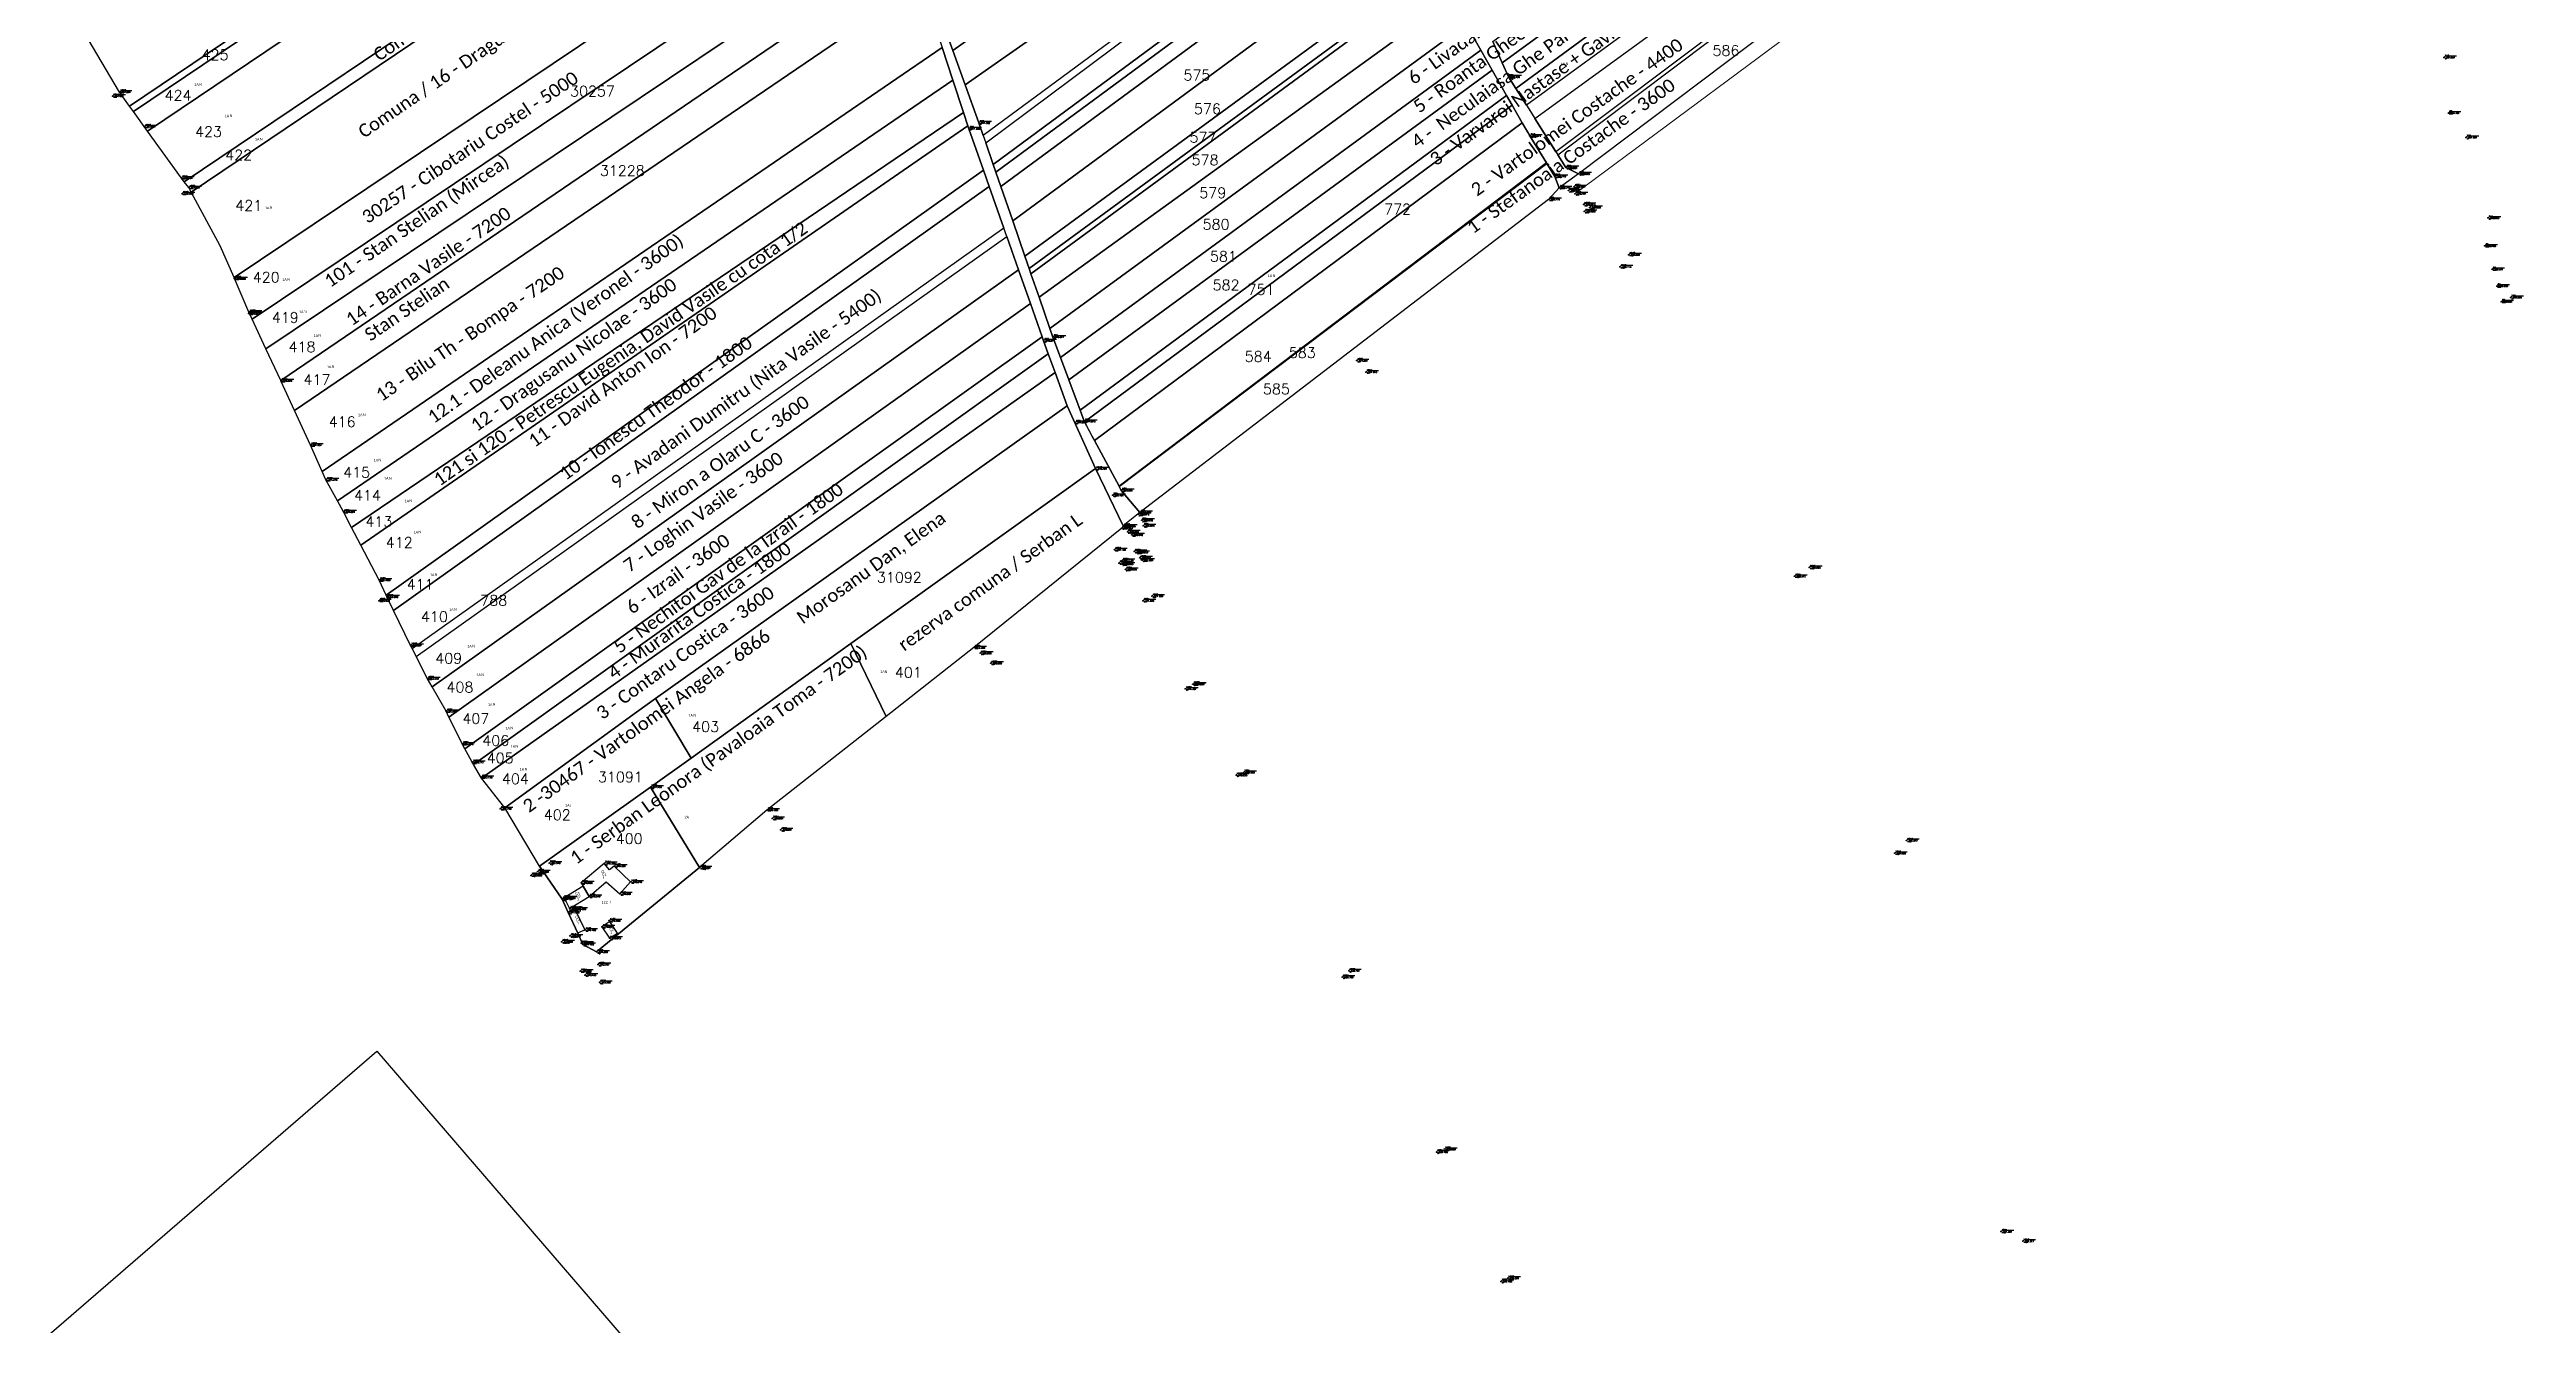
# Model space of a CAD drawing. Extents: x 611010 to 615314, y 642768 to 648579.
# Drawn here: x 613362 to 614309, y 646148 to 646636 of the extents above; entities that cross this region are included whole.
import ezdxf

# ---------------------------------------------------------------- set-up
doc = ezdxf.new("R2010")
doc.units = 0
doc.header["$LTSCALE"] = 0.5
doc.header["$MEASUREMENT"] = 0
doc.header["$PDMODE"] = 32
doc.header["$PDSIZE"] = 0.125
doc.layers.get('0').update_dxf_attribs({"color": 1, "linetype": 'CONTINUOUS'})
for name, color, linetype in [('0_pct_coduri', 20, 'CONTINUOUS'), ('0_pct_cote', 7, 'CONTINUOUS'), ('0_pct_denumiri', 7, 'CONTINUOUS'), ('0_pct_linii_marcaj', 7, 'CONTINUOUS'), ('0_pct_simboluri', 7, 'CONTINUOUS'), ('_CAT_FOL', 7, 'CONTINUOUS'), ('_CLADIRE', 30, 'CONTINUOUS'), ('_CLADIRE_DESTINATIE', 50, 'CONTINUOUS'), ('_CLADIRE_H', 174, 'CONTINUOUS'), ('_CLADIRE_ID', 30, 'CONTINUOUS'), ('_IMPREJMUIT', 150, 'CONTINUOUS'), ('_NR_PARCELA', 50, 'CONTINUOUS'), ('_PARCELA_NOU_feb2025', 50, 'CONTINUOUS'), ('_SUBPARCELA', 80, 'CONTINUOUS'), ('_TEXTE', 255, 'CONTINUOUS'), ('LABEL-terenuri-active-2024', 210, 'CONTINUOUS')]:
    doc.layers.add(name, color=color, linetype=linetype)
doc.layers.add('_ID', color=176, linetype='CONTINUOUS', lineweight=30)
doc.layers.add('DRUMURI', color=7, linetype='CONTINUOUS', lineweight=15)
doc.layers.add('INTRAV_GEOMETRIES', color=103, linetype='CONTINUOUS', true_color=0x6cd67e)
doc.layers.get('0').off()
doc.styles.add('ROMANS', font='ROMANS.SHX')
doc.styles.get("Standard").update_dxf_attribs({"font": 'romans.shx'})
doc.styles.add('texte', font='calibri.ttf')

# ---------------------------------------------------------------- blocks, each defined once
blk = doc.blocks.new('Punct')
blk.add_point((0, 0))
at = {"flags": 1}
for tag, p in [('DENPCT', (1.4, 0)), ('COTA', (1.4, -2.5)), ('COD', (1.4, -5))]:
    blk.add_attdef(tag, p, '', height=1.5, dxfattribs=at)

msp = doc.modelspace()

# ---------------------------------------------------------------- linework, layer by layer
at = {"layer": '0_pct_linii_marcaj'}
for points in [[(613920.2, 646626.04), (613920.73, 646626.57), (613925.02, 646626.57)], [(614277.9, 646633.47), (614278.44, 646634), (614282.55, 646634)], [(613386.4, 646618.66), (613386.93, 646619.2), (613391.25, 646619.2)], [(613389.09, 646620.25), (613389.62, 646620.78), (613393.74, 646620.78)], [(613398.57, 646607), (613399.1, 646607.53), (613403.21, 646607.53)], [(613713.82, 646606.22), (613714.35, 646606.75), (613718.64, 646606.75)], [(613717.64, 646608.45), (613718.17, 646608.99), (613722.46, 646608.99)], [(614279.58, 646612.21), (614280.11, 646612.74), (614284.22, 646612.74)], [(613928.32, 646603.45), (613928.85, 646603.98), (613932.96, 646603.98)], [(614286.27, 646602.86), (614286.8, 646603.4), (614291.12, 646603.4)], [(613412.72, 646587.33), (613413.25, 646587.86), (613417.57, 646587.86)], [(613937.92, 646587.96), (613938.46, 646588.49), (613942.75, 646588.49)], [(613942.15, 646591.36), (613942.68, 646591.89), (613946.97, 646591.89)], [(613947, 646588.95), (613947.54, 646589.48), (613951.83, 646589.48)], [(613412.97, 646581.33), (613413.5, 646581.87), (613417.79, 646581.87)], [(613415.52, 646583.68), (613416.05, 646584.21), (613420.34, 646584.21)], [(613935.52, 646579.14), (613936.06, 646579.68), (613940.35, 646579.68)], [(613939.53, 646583.66), (613940.06, 646584.19), (613944.35, 646584.19)], [(613943.09, 646582.53), (613943.62, 646583.06), (613947.94, 646583.06)], [(613945.26, 646584.04), (613945.79, 646584.57), (613949.9, 646584.57)], [(613945.59, 646581.3), (613946.13, 646581.83), (613950.42, 646581.83)], [(613948.91, 646577.19), (613949.45, 646577.72), (613953.56, 646577.72)], [(613949.14, 646574.55), (613949.67, 646575.08), (613953.93, 646575.08)], [(613951.19, 646576.1), (613951.73, 646576.63), (613956.02, 646576.63)], [(614294.73, 646572.07), (614295.26, 646572.6), (614299.55, 646572.6)], [(614293.46, 646561.35), (614293.99, 646561.89), (614298.28, 646561.89)], [(613432.95, 646548.86), (613433.48, 646549.39), (613437.77, 646549.39)], [(613433.08, 646548.87), (613433.61, 646549.4), (613437.9, 646549.4)], [(613962.81, 646553.39), (613963.35, 646553.92), (613967.64, 646553.92)], [(613966.11, 646558.01), (613966.64, 646558.54), (613970.93, 646558.54)], [(614296.28, 646552.45), (614296.81, 646552.98), (614300.92, 646552.98)], [(614298.07, 646546), (614298.6, 646546.53), (614302.86, 646546.53)], [(614299.79, 646540.05), (614300.32, 646540.58), (614304.43, 646540.58)], [(614303.36, 646541.67), (614303.89, 646542.2), (614308.18, 646542.2)], [(613438.45, 646535.52), (613438.98, 646536.05), (613443.27, 646536.05)], [(613438.58, 646536.03), (613439.11, 646536.57), (613443.4, 646536.57)], [(613742.43, 646525.09), (613742.96, 646525.62), (613747.25, 646525.62)], [(613745.97, 646526.52), (613746.5, 646527.05), (613750.79, 646527.05)], [(613862.12, 646517.5), (613862.65, 646518.03), (613866.76, 646518.03)], [(613865.64, 646513.14), (613866.17, 646513.68), (613870.46, 646513.68)], [(613450.8, 646509.79), (613451.34, 646510.32), (613455.6, 646510.32)], [(613754.52, 646493.85), (613755.06, 646494.38), (613759.35, 646494.38)], [(613757.95, 646494.29), (613758.48, 646494.82), (613762.77, 646494.82)], [(613462.07, 646485.19), (613462.6, 646485.73), (613466.92, 646485.73)], [(613762.3, 646476.11), (613762.83, 646476.64), (613767.15, 646476.64)], [(613468.02, 646471.91), (613468.56, 646472.45), (613472.85, 646472.45)], [(613768.74, 646466.01), (613769.28, 646466.54), (613773.6, 646466.54)], [(613772.13, 646467.86), (613772.66, 646468.4), (613776.95, 646468.4)], [(613474.74, 646459.65), (613475.27, 646460.18), (613479.59, 646460.18)], [(613772.91, 646454.27), (613773.44, 646454.8), (613777.73, 646454.8)], [(613773.28, 646454.17), (613773.82, 646454.7), (613778.11, 646454.7)], [(613778.53, 646458.74), (613779.06, 646459.28), (613783.35, 646459.28)], [(613779.21, 646459.42), (613779.74, 646459.95), (613784.03, 646459.95)], [(613779.93, 646456.46), (613780.46, 646456.99), (613784.75, 646456.99)], [(613780.51, 646454.33), (613781.05, 646454.86), (613785.31, 646454.86)], [(613769.49, 646445.17), (613770.02, 646445.71), (613774.31, 646445.71)], [(613772.3, 646453.47), (613772.83, 646454), (613776.95, 646454)], [(613774.46, 646452.03), (613774.99, 646452.57), (613779.28, 646452.57)], [(613776.11, 646450.85), (613776.65, 646451.39), (613780.94, 646451.39)], [(613777.05, 646444.48), (613777.59, 646445.01), (613781.88, 646445.01)], [(613771.23, 646440.09), (613771.76, 646440.62), (613776.05, 646440.62)], [(613772.41, 646439.71), (613772.94, 646440.24), (613777.23, 646440.24)], [(613772.46, 646441.04), (613772.99, 646441.57), (613777.28, 646441.57)], [(613773.69, 646437.65), (613774.22, 646438.18), (613778.51, 646438.18)], [(613778.02, 646444.17), (613778.55, 646444.7), (613782.84, 646444.7)], [(613779.16, 646442.04), (613779.69, 646442.58), (613783.98, 646442.58)], [(613780.08, 646441.15), (613780.61, 646441.68), (613784.72, 646441.68)], [(614029.49, 646435.01), (614030.03, 646435.55), (614034.32, 646435.55)], [(614035.21, 646438.36), (614035.74, 646438.9), (614040.03, 646438.9)], [(613488.24, 646425.69), (613488.78, 646426.22), (613492.89, 646426.22)], [(613488.36, 646433.55), (613488.89, 646434.08), (613493.15, 646434.08)], [(613491.29, 646427.14), (613491.82, 646427.68), (613496.11, 646427.68)], [(613780.4, 646425.67), (613780.94, 646426.2), (613785.23, 646426.2)], [(613783.8, 646427.42), (613784.33, 646427.95), (613788.59, 646427.95)], [(613500.36, 646408.57), (613500.9, 646409.1), (613505.19, 646409.1)], [(613715.75, 646407.72), (613716.28, 646408.25), (613720.54, 646408.25)], [(613718.2, 646405.58), (613718.73, 646406.12), (613723.02, 646406.12)], [(613722.19, 646401.75), (613722.72, 646402.29), (613727.01, 646402.29)], [(613506.82, 646395.84), (613507.35, 646396.37), (613511.64, 646396.37)], [(613796.59, 646391.92), (613797.12, 646392.45), (613801.41, 646392.45)], [(613799.45, 646393.72), (613799.99, 646394.25), (613804.28, 646394.25)], [(613799.65, 646393.78), (613800.19, 646394.31), (613804.48, 646394.31)], [(613513.92, 646383.38), (613514.45, 646383.91), (613518.71, 646383.91)], [(613520.08, 646370.88), (613520.62, 646371.41), (613524.91, 646371.41)], [(613523.96, 646363.83), (613524.49, 646364.36), (613528.78, 646364.36)], [(613818.87, 646360.02), (613819.4, 646360.55), (613823.69, 646360.55)], [(613527.31, 646358.11), (613527.84, 646358.65), (613532.13, 646358.65)], [(613592.15, 646354.41), (613592.68, 646354.95), (613596.97, 646354.95)], [(613816, 646358.95), (613816.53, 646359.48), (613820.82, 646359.48)], [(613534.58, 646346.08), (613535.12, 646346.61), (613539.41, 646346.61)], [(613636.59, 646345.61), (613637.12, 646346.14), (613641.41, 646346.14)], [(613638.68, 646342.39), (613639.21, 646342.92), (613643.32, 646342.92)], [(613641.86, 646338.04), (613642.39, 646338.58), (613646.51, 646338.58)], [(614072.36, 646333.94), (614072.89, 646334.47), (614077.18, 646334.47)], [(613548.9, 646322.04), (613549.43, 646322.57), (613553.72, 646322.57)], [(613553.35, 646325.31), (613553.88, 646325.84), (613558.17, 646325.84)], [(613574.41, 646325.18), (613574.94, 646325.71), (613579.23, 646325.71)], [(613578.23, 646324.2), (613578.76, 646324.73), (613583.05, 646324.73)], [(613610.85, 646323.59), (613611.38, 646324.12), (613615.49, 646324.12)], [(614067.78, 646329.06), (614068.32, 646329.59), (614072.61, 646329.59)], [(613546.37, 646320.63), (613546.91, 646321.16), (613551.2, 646321.16)], [(613558.78, 646311.94), (613559.31, 646312.47), (613563.6, 646312.47)], [(613559.13, 646312.01), (613559.66, 646312.55), (613563.95, 646312.55)], [(613565.65, 646317.75), (613566.19, 646318.28), (613570.45, 646318.28)], [(613568.6, 646312.57), (613569.13, 646313.1), (613573.42, 646313.1)], [(613580.41, 646313.53), (613580.94, 646314.07), (613585.06, 646314.07)], [(613584.51, 646318.1), (613585.04, 646318.63), (613589.33, 646318.63)], [(613558.31, 646311.57), (613558.84, 646312.11), (613563.16, 646312.11)], [(613560.63, 646306.44), (613561.16, 646306.97), (613565.45, 646306.97)], [(613561.15, 646307.96), (613561.68, 646308.49), (613565.97, 646308.49)], [(613563.2, 646307.73), (613563.73, 646308.26), (613567.99, 646308.26)], [(613576.28, 646303.3), (613576.81, 646303.83), (613581.1, 646303.83)], [(613558.12, 646295.22), (613558.66, 646295.75), (613562.92, 646295.75)], [(613561.29, 646297.45), (613561.83, 646297.99), (613566.12, 646297.99)], [(613565.63, 646294.67), (613566.17, 646295.21), (613570.28, 646295.21)], [(613566.2, 646294.23), (613566.73, 646294.76), (613571.02, 646294.76)], [(613567, 646299.7), (613567.53, 646300.23), (613571.82, 646300.23)], [(613573.55, 646300.95), (613574.08, 646301.48), (613578.37, 646301.48)], [(613576.48, 646296.57), (613577.01, 646297.1), (613581.3, 646297.1)], [(613565.26, 646283.99), (613565.79, 646284.52), (613570.05, 646284.52)], [(613571.51, 646291.32), (613572.04, 646291.85), (613576.3, 646291.85)], [(613572.03, 646286.5), (613572.57, 646287.03), (613576.86, 646287.03)], [(613859.09, 646284.12), (613859.62, 646284.65), (613863.73, 646284.65)], [(613567.03, 646282.48), (613567.57, 646283.02), (613571.86, 646283.02)], [(613572.56, 646279.66), (613573.09, 646280.2), (613577.38, 646280.2)], [(613856.59, 646281.67), (613857.12, 646282.2), (613861.38, 646282.2)], [(613892.62, 646214.77), (613893.15, 646215.3), (613897.44, 646215.3)], [(613895.65, 646215.86), (613896.19, 646216.39), (613900.48, 646216.39)], [(614108.46, 646184.36), (614108.99, 646184.89), (614113.31, 646184.89)], [(614116.84, 646180.7), (614117.37, 646181.23), (614121.66, 646181.23)], [(613917.27, 646165.31), (613917.8, 646165.84), (613922.09, 646165.84)], [(613919.88, 646166.55), (613920.41, 646167.08), (613924.73, 646167.08)]]:
    msp.add_lwpolyline(points, dxfattribs=at)
at = {"layer": '_CLADIRE'}
for points in [[(613576.41, 646322.64), (613574.33, 646325.1), (613565.57, 646317.67), (613566.29, 646316.41), (613568.52, 646312.49), (613575.14, 646318.11), (613580.33, 646313.45), (613584.43, 646318.02), (613578.15, 646324.12)], [(613566.29, 646316.41), (613559.05, 646311.94), (613561.07, 646307.88), (613568.52, 646312.49)], [(613564.28, 646298.46), (613560.55, 646306.36), (613563.12, 646307.65), (613566.89, 646299.69)], [(613576.44, 646302.86), (613573.47, 646300.87), (613576.4, 646296.49), (613579.37, 646298.48)]]:
    msp.add_lwpolyline(points, close=True, dxfattribs=at)
at = {"layer": '_PARCELA_NOU_feb2025'}
for points in [[(613389.01, 646620.17), (613375.33, 646643.22), (613636.37, 646815.07), (613644.37, 646791.66), (613646.74, 646785.94), (613392.82, 646614.8)], [(613646.74, 646785.94), (613647.76, 646783.48), (613394.35, 646612.68), (613392.82, 646614.8)], [(613651.35, 646774.81), (613399.72, 646605.21), (613394.35, 646612.68), (613647.76, 646783.48)], [(613412.64, 646587.25), (613399.72, 646605.21), (613651.35, 646774.81), (613660.71, 646752.23), (613413.76, 646585.79)], [(613415.44, 646583.6), (613413.76, 646585.79), (613660.71, 646752.23), (613661.78, 646749.63), (613662.57, 646747.81), (613416.37, 646581.87)], [(613855.43, 646754.66), (613860.55, 646744.58), (613707.59, 646636.04), (613703.67, 646646.91), (613703.67, 646646.91), (613855.43, 646754.66)], [(613671.2, 646727.87), (613676.83, 646713.03), (613432.83, 646549.17), (613427.44, 646561.32), (613416.37, 646581.87), (613662.57, 646747.81)], [(613712.32, 646622.9), (613707.59, 646636.04), (613860.55, 646744.58), (613867.21, 646731.47)], [(613717.56, 646608.38), (613712.32, 646622.9), (613867.21, 646731.47), (613874.09, 646717.94), (613719.22, 646603.57)], [(613433, 646548.79), (613432.83, 646549.17), (613676.83, 646713.03), (613683.03, 646696.67), (613439.74, 646533.29), (613438.5, 646535.95)], [(613719.22, 646603.57), (613720.22, 646600.68), (613874.83, 646716.3), (613874.36, 646717.4), (613874.09, 646717.94)], [(613874.83, 646716.3), (613878.59, 646707.43), (613723.07, 646592.44), (613720.22, 646600.68), (613874.83, 646716.3)], [(614012.12, 646708.47), (614014.15, 646701.85), (613917.74, 646631.34), (613914.11, 646639.53), (614011.45, 646710.72)], [(613724.07, 646589.54), (613723.07, 646592.44), (613878.59, 646707.43), (613879.86, 646704.45)], [(613725.96, 646584.06), (613724.07, 646589.54), (613879.86, 646704.45), (613882.1, 646699.16)], [(614014.64, 646700.25), (614017.44, 646691.12), (613922.97, 646621.45), (613920.12, 646625.96), (613917.74, 646631.34), (614014.15, 646701.85)], [(613685.86, 646689.48), (613687.44, 646684.81), (613445, 646522), (613439.74, 646533.29), (613683.03, 646696.67)], [(613730.54, 646570.84), (613725.96, 646584.06), (613882.1, 646699.16), (613887.48, 646686.49)], [(613687.44, 646684.81), (613691.25, 646673.63), (613450.69, 646509.79), (613445, 646522)], [(613735.19, 646557.39), (613730.54, 646570.84), (613887.48, 646686.49), (613893.16, 646673.11)], [(613922.97, 646621.45), (614017.44, 646691.12), (614017.55, 646690.77), (614020.05, 646683.08), (613926.96, 646615.14)], [(613926.96, 646615.14), (613930.2, 646610.03), (614022.13, 646676.93), (614021.55, 646678.45), (614020.05, 646683.08)], [(613450.72, 646509.71), (613450.69, 646509.79), (613691.25, 646673.63), (613695.39, 646661.46), (613455.92, 646498.35)], [(613736.8, 646552.72), (613735.19, 646557.39), (613893.16, 646673.1), (613894.97, 646668.84)], [(614026.96, 646664.06), (613938.24, 646597.34), (613930.2, 646610.03), (614022.13, 646676.93)], [(613894.97, 646668.84), (613895.78, 646666.94), (613737.51, 646550.67), (613736.8, 646552.72)], [(613740.63, 646541.66), (613737.51, 646550.67), (613895.78, 646666.94), (613900.02, 646656.95)], [(613938.24, 646597.34), (613939.02, 646596.1), (614027.43, 646662.82), (614026.96, 646664.06)], [(614031.16, 646652.32), (613946.92, 646588.87), (613942.07, 646591.28), (613939.02, 646596.1), (614027.43, 646662.82)], [(613461.99, 646485.11), (613455.92, 646498.35), (613695.39, 646661.46), (613698.02, 646653.73), (613703.5, 646637.15), (613466.53, 646474.99)], [(613744.77, 646529.67), (613740.63, 646541.66), (613900.02, 646656.95), (613904.48, 646646.43)], [(613906.96, 646640.58), (613909.49, 646636.15), (613748.8, 646518.62), (613745.89, 646526.44), (613744.77, 646529.67), (613904.48, 646646.43)], [(613467.94, 646471.83), (613466.53, 646474.99), (613703.5, 646637.15), (613707.61, 646624.69), (613472.36, 646463.77)], [(613751.97, 646510.08), (613748.8, 646518.62), (613909.49, 646636.15), (613913.87, 646628.51)], [(613756.28, 646498.51), (613751.97, 646510.08), (613913.87, 646628.51), (613919.4, 646618.82)], [(613474.66, 646459.57), (613472.36, 646463.77), (613707.61, 646624.69), (613711.7, 646612.31), (613477.76, 646453.63)], [(613756.28, 646498.51), (613919.4, 646618.82), (613921.49, 646615.17), (613758, 646493.97), (613757.87, 646494.21)], [(613711.7, 646612.31), (613713.39, 646607.21), (613481.3, 646446.85), (613477.76, 646453.63)], [(613488.28, 646433.47), (613481.3, 646446.85), (613713.39, 646607.21), (613713.74, 646606.14), (613719.33, 646590.29), (613490.9, 646427.74)], [(613921.49, 646615.17), (613925.38, 646608.37), (613761.8, 646486.89), (613758, 646493.97)], [(613928.24, 646603.37), (613934.59, 646593.12), (613771.18, 646469.4), (613761.8, 646486.89), (613925.38, 646608.37)], [(613491.21, 646427.06), (613490.9, 646427.74), (613719.33, 646590.29), (613721.55, 646583.98), (613493.74, 646421.88)], [(613934.59, 646593.12), (613934.74, 646592.88), (613771.28, 646469.22), (613771.18, 646469.4)], [(613937.84, 646587.88), (613939.45, 646583.58), (613935.44, 646579.06), (613779.13, 646459.34), (613772.05, 646467.78), (613771.28, 646469.22), (613934.74, 646592.88)], [(613500.29, 646408.49), (613493.74, 646421.88), (613721.55, 646583.98), (613727.15, 646568.12), (613500.94, 646407.19)], [(613500.94, 646407.19), (613502.43, 646404.26), (613728.27, 646564.95), (613727.15, 646568.12)], [(613506.74, 646395.76), (613502.43, 646404.26), (613728.27, 646564.95), (613732.78, 646552.17), (613508.54, 646392.61)], [(613513.84, 646383.3), (613508.54, 646392.61), (613732.78, 646552.17), (613737.32, 646539.28), (613514.95, 646381.05)], [(613521.05, 646368.92), (613514.95, 646381.05), (613737.32, 646539.28), (613741.83, 646526.48)], [(613742.35, 646525.01), (613744.13, 646520.07), (613524.34, 646362.97), (613521.05, 646368.92), (613741.83, 646526.48)], [(613746.71, 646512.93), (613527.44, 646357.76), (613524.34, 646362.97), (613744.13, 646520.07)], [(613751.33, 646500.15), (613593.99, 646388.19), (613586.62, 646382.95), (613536.37, 646346.43), (613527.44, 646357.76), (613746.71, 646512.93)], [(613751.33, 646500.15), (613762.13, 646476.22), (613668.59, 646409.17), (613607.55, 646365.41), (613593.99, 646388.19)], [(613715.67, 646407.64), (613682.12, 646381.32), (613668.59, 646409.17), (613762.13, 646476.22), (613772.83, 646454.19), (613772.22, 646453.39)], [(613636.51, 646345.53), (613610.77, 646323.51), (613571.43, 646291.24), (613566.12, 646294.15), (613564.29, 646298.46), (613560.55, 646306.36), (613558.23, 646311.49), (613549.53, 646324), (613592.07, 646354.33), (613607.55, 646365.41), (613668.59, 646409.17), (613682.12, 646381.32)], [(613592.07, 646354.33), (613549.53, 646324), (613536.37, 646346.43), (613586.62, 646382.95), (613593.99, 646388.19), (613607.55, 646365.41)]]:
    msp.add_lwpolyline(points, close=True, dxfattribs=at)
for points in [[(613893.16, 646673.1), (613735.19, 646557.39), (613893.16, 646673.11)], [(613703.67, 646646.91), (613707.59, 646636.04), (613712.32, 646622.9), (613717.56, 646608.38), (613719.22, 646603.57), (613720.22, 646600.68), (613723.07, 646592.44), (613724.07, 646589.54), (613725.96, 646584.06), (613730.54, 646570.84), (613735.19, 646557.39), (613736.8, 646552.72), (613737.51, 646550.67), (613740.63, 646541.66), (613744.77, 646529.67), (613745.89, 646526.44), (613748.8, 646518.62), (613751.97, 646510.08), (613756.28, 646498.51), (613757.87, 646494.21), (613761.23, 646487.95), (613761.8, 646486.89), (613771.18, 646469.4), (613771.28, 646469.22), (613772.05, 646467.78), (613779.13, 646459.34), (613772.83, 646454.19), (613762.13, 646476.22), (613751.33, 646500.15), (613746.71, 646512.93), (613744.13, 646520.07), (613742.35, 646525.01), (613741.83, 646526.48), (613737.32, 646539.28), (613732.78, 646552.17), (613728.27, 646564.95), (613727.15, 646568.12), (613721.55, 646583.98), (613719.33, 646590.29), (613713.74, 646606.14), (613713.39, 646607.21), (613711.7, 646612.31), (613707.61, 646624.69), (613703.5, 646637.15)], [(613914.11, 646639.53), (613917.74, 646631.34), (613920.12, 646625.96), (613922.97, 646621.45), (613926.96, 646615.14), (613928.1, 646613.34), (613930.2, 646610.03), (613937.95, 646597.79), (613939.02, 646596.1), (613942.07, 646591.28), (613946.92, 646588.87), (613939.45, 646583.58), (613937.84, 646587.88), (613934.74, 646592.88), (613934.59, 646593.12), (613928.24, 646603.37), (613927.59, 646604.5), (613925.38, 646608.37), (613921.49, 646615.17), (613919.4, 646618.82), (613913.87, 646628.51), (613909.49, 646636.15), (613906.96, 646640.58)]]:
    msp.add_lwpolyline(points, dxfattribs=at)
at = {"layer": '_SUBPARCELA'}
msp.add_lwpolyline([(613610.77, 646323.51), (613592.07, 646354.33), (613549.53, 646324), (613558.23, 646311.49), (613560.55, 646306.36), (613564.28, 646298.46), (613566.12, 646294.15), (613571.43, 646291.24)], close=True, dxfattribs=at)
msp.add_lwpolyline([(613592.07, 646354.33), (613610.77, 646323.51)], dxfattribs=at)
at = {"layer": 'DRUMURI', "linetype": 'Continuous', "lineweight": 9}
msp.add_lwpolyline([(613945.52, 646581.22), (614050.66, 646659.34), (614143.55, 646730.32), (614227.49, 646793.43), (614257.51, 646814.6), (614355.45, 646882.33), (614466.05, 646958.91), (614472.29, 646963.46), (614509.75, 646990.94), (614551.47, 647018.92), (614619.14, 647060.31), (614758.24, 647143.57), (614820.57, 647180.37), (614891.15, 647218.77), (614936.5, 647245.38)], dxfattribs=at)
at = {"layer": 'INTRAV_GEOMETRIES'}
msp.add_lwpolyline([(612690.11, 646368.85), (612822.38, 646484.18), (612909.62, 646550.29), (613181.22, 646242.31), (613261.94, 646153.21), (613310.14, 646100.01), (613487.43, 646253.32), (613576.87, 646149.38), (613919.46, 645751.25), (614308.36, 645302.02)], dxfattribs=at)

# ---------------------------------------------------------------- block references
at = {"layer": '0_pct_simboluri', "xscale": 3, "yscale": 3}
for p in [(613920.12, 646625.96), (614277.82, 646633.39), (613386.32, 646618.58), (613389.01, 646620.17), (613398.49, 646606.92), (613713.74, 646606.14), (613717.56, 646608.38), (614279.5, 646612.13), (613928.24, 646603.37), (614286.19, 646602.79), (613412.64, 646587.25), (613937.84, 646587.88), (613942.07, 646591.28), (613946.92, 646588.87), (613412.89, 646581.25), (613415.44, 646583.6), (613935.44, 646579.06), (613939.45, 646583.58), (613943.01, 646582.45), (613945.18, 646583.96), (613945.52, 646581.22), (613948.83, 646577.11), (613949.06, 646574.47), (613951.11, 646576.02), (614294.65, 646571.99), (614293.38, 646561.27), (613962.73, 646553.31), (613966.03, 646557.93), (614296.2, 646552.37), (613432.87, 646548.78), (613433, 646548.79), (614297.99, 646545.92), (614299.71, 646539.97), (614303.28, 646541.59), (613438.37, 646535.44), (613438.5, 646535.95), (613742.35, 646525.01), (613745.89, 646526.44), (613862.04, 646517.42), (613865.56, 646513.06), (613450.72, 646509.71), (613754.44, 646493.77), (613757.87, 646494.21), (613461.99, 646485.11), (613762.22, 646476.03), (613467.94, 646471.83), (613768.67, 646465.93), (613772.05, 646467.78), (613474.66, 646459.57), (613778.45, 646458.66), (613779.13, 646459.34), (613779.85, 646456.38), (613769.41, 646445.09), (613772.22, 646453.39), (613772.83, 646454.19), (613773.2, 646454.09), (613774.38, 646451.95), (613776.04, 646450.77), (613780.43, 646454.25), (613771.15, 646440.01), (613772.33, 646439.63), (613772.38, 646440.96), (613773.61, 646437.57), (613776.97, 646444.4), (613777.94, 646444.09), (613779.08, 646441.96), (613780, 646441.07), (614035.13, 646438.29), (613488.28, 646433.47), (613491.21, 646427.06), (613783.72, 646427.34), (614029.42, 646434.93), (613488.16, 646425.61), (613780.32, 646425.59), (613500.29, 646408.49), (613715.67, 646407.64), (613718.12, 646405.5), (613722.11, 646401.67), (613506.74, 646395.76), (613796.51, 646391.84), (613799.37, 646393.64), (613799.57, 646393.7), (613513.84, 646383.3), (613520, 646370.8), (613523.88, 646363.75), (613818.79, 646359.94), (613527.23, 646358.04), (613592.07, 646354.33), (613815.92, 646358.87), (613534.51, 646346), (613636.51, 646345.53), (613638.6, 646342.31), (613641.78, 646337.96), (614072.28, 646333.86), (613548.82, 646321.96), (613553.27, 646325.23), (613574.33, 646325.1), (613578.15, 646324.12), (613610.77, 646323.51), (614067.7, 646328.98), (613546.29, 646320.55), (613565.57, 646317.67), (613568.52, 646312.49), (613580.33, 646313.45), (613584.43, 646318.02), (613558.23, 646311.49), (613558.7, 646311.86), (613559.05, 646311.94), (613560.55, 646306.36), (613561.07, 646307.88), (613563.12, 646307.65), (613576.2, 646303.22), (613558.04, 646295.14), (613561.21, 646297.38), (613565.55, 646294.59), (613566.12, 646294.15), (613566.92, 646299.62), (613573.47, 646300.87), (613576.4, 646296.49), (613565.18, 646283.91), (613571.43, 646291.24), (613571.95, 646286.42), (613859.01, 646284.04), (613566.95, 646282.4), (613572.48, 646279.58), (613856.51, 646281.59), (613892.54, 646214.69), (613895.57, 646215.78), (614108.38, 646184.28), (614116.76, 646180.62), (613917.19, 646165.23), (613919.8, 646166.47)]:
    msp.add_blockref('Punct', p, dxfattribs=at)

# ---------------------------------------------------------------- texts
at = {"layer": '0_pct_coduri', "style": 'ROMANS'}
for s, p in [('canal', (613920.5, 646625.36)), ('cl', (614278.21, 646632.79)), ('lim', (613386.7, 646617.98)), ('lim', (613389.39, 646619.56)), ('lim', (613398.87, 646606.32)), ('dr', (613714.12, 646605.54)), ('dr', (613717.94, 646607.77)), ('lim', (614279.88, 646611.53)), ('canal', (613928.62, 646602.77)), ('cl', (614286.57, 646602.18)), ('lim', (613413.02, 646586.65)), ('canal', (613938.23, 646587.28)), ('canallim', (613942.45, 646590.68)), ('clim', (613947.31, 646588.27)), ('lim', (613413.28, 646580.65)), ('lim', (613415.82, 646582.99)), ('lim', (613935.83, 646578.46)), ('clim', (613939.84, 646582.98)), ('pod', (613943.4, 646581.85)), ('pod', (613945.56, 646583.35)), ('asf', (613945.9, 646580.62)), ('asf', (613949.22, 646576.5)), ('pod', (613949.44, 646573.87)), ('pod', (613951.5, 646575.42)), ('cl', (614295.03, 646571.39)), ('lim', (614293.76, 646560.67)), ('mal', (613963.12, 646552.71)), ('mal', (613966.41, 646557.32)), ('lim', (614296.58, 646551.77)), ('lim', (613433.25, 646548.18)), ('lim', (613433.38, 646548.18)), ('lim', (614298.37, 646545.32)), ('lim', (614300.09, 646539.37)), ('cl', (614303.67, 646540.98)), ('lim', (613438.75, 646534.84)), ('lim', (613438.89, 646535.35)), ('dr', (613742.74, 646524.41)), ('dr', (613746.27, 646525.84)), ('asf', (613862.42, 646516.82)), ('asf', (613865.95, 646512.46)), ('lim', (613451.11, 646509.11)), ('dr', (613754.83, 646493.17)), ('dr', (613758.26, 646493.61)), ('lim', (613462.37, 646484.51)), ('cl', (613762.6, 646475.43)), ('lim', (613468.33, 646471.23)), ('asf', (613769.05, 646465.33)), ('asf', (613772.43, 646467.18)), ('lim', (613475.05, 646458.97)), ('pod', (613778.83, 646458.06)), ('clim', (613779.51, 646458.74)), ('pod', (613780.23, 646455.78)), ('asf', (613769.79, 646444.49)), ('clim', (613772.6, 646452.79)), ('cl', (613773.21, 646453.59)), ('pod', (613773.59, 646453.49)), ('pod', (613774.76, 646451.35)), ('asf', (613776.42, 646450.17)), ('asf', (613780.82, 646453.64)), ('asf', (613771.53, 646439.41)), ('pod', (613772.71, 646439.03)), ('asf', (613772.77, 646440.36)), ('pod', (613773.99, 646436.97)), ('asf', (613777.36, 646443.8)), ('pod', (613778.32, 646443.49)), ('pod', (613779.46, 646441.36)), ('clim', (613780.38, 646440.47)), ('mal', (614035.51, 646437.68)), ('lim', (613488.66, 646432.87)), ('lim', (613491.59, 646426.46)), ('asf', (613784.1, 646426.73)), ('mal', (614029.8, 646434.33)), ('lim', (613488.55, 646425.01)), ('asf', (613780.71, 646424.99)), ('lim', (613500.67, 646407.89)), ('lim', (613716.05, 646407.04)), ('asf', (613718.5, 646404.9)), ('asf', (613722.49, 646401.07)), ('lim', (613507.12, 646395.16)), ('dr', (613796.89, 646391.23)), ('clim', (613799.76, 646393.04)), ('dr', (613799.96, 646393.1)), ('lim', (613514.22, 646382.7)), ('lim', (613520.39, 646370.2)), ('lim', (613524.26, 646363.14)), ('dr', (613819.17, 646359.34)), ('lim', (613527.61, 646357.43)), ('pg', (613592.45, 646353.73)), ('dr', (613816.3, 646358.27)), ('lim', (613534.89, 646345.4)), ('lim', (613636.9, 646344.93)), ('asf', (613638.98, 646341.7)), ('asf', (613642.16, 646337.36)), ('mal', (614072.66, 646333.26)), ('climmd', (613549.21, 646321.36)), ('cgl', (613553.65, 646324.63)), ('cc', (613574.71, 646324.49)), ('cc', (613578.53, 646323.52)), ('capglim', (613611.15, 646322.91)), ('mal', (614068.09, 646328.38)), ('md', (613546.68, 646319.95)), ('cc', (613565.96, 646317.07)), ('cc', (613580.71, 646312.85)), ('cc', (613584.81, 646317.42)), ('cg', (613558.62, 646310.89)), ('cg', (613559.08, 646311.26)), ('cc', (613559.43, 646311.33)), ('cc', (613560.93, 646305.75)), ('cc', (613561.45, 646307.28)), ('cc', (613563.5, 646307.05)), ('cc', (613568.9, 646311.89)), ('cc', (613576.58, 646302.62)), ('capasf', (613558.43, 646294.54)), ('capasf', (613561.6, 646296.77)), ('stb', (613565.94, 646293.99)), ('pg', (613566.5, 646293.55)), ('cc', (613567.31, 646299.02)), ('cc', (613573.85, 646300.27)), ('cc', (613576.78, 646295.89)), ('lim', (613565.56, 646283.3)), ('cgl', (613571.81, 646290.64)), ('cd', (613572.34, 646285.82)), ('dr', (613859.39, 646283.44)), ('cd', (613567.34, 646281.8)), ('cd', (613572.86, 646278.98)), ('dr', (613856.89, 646280.99)), ('dr', (613892.92, 646214.09)), ('dr', (613895.96, 646215.18)), ('mal', (614108.77, 646183.67)), ('mal', (614117.14, 646180.01)), ('dr', (613917.57, 646164.63)), ('dr', (613920.19, 646165.87))]:
    msp.add_text(s, height=0.625, dxfattribs=at).set_placement(p)
at = {"layer": '0_pct_cote', "style": 'ROMANS'}
for s, p in [('340.135', (613920.94, 646625.65)), ('351.531', (614278.65, 646633.07)), ('347.034', (613387.14, 646618.27)), ('347.061', (613389.83, 646619.85)), ('347.001', (613399.31, 646606.61)), ('347.388', (613714.56, 646605.83)), ('347.322', (613718.38, 646608.06)), ('351.181', (614280.32, 646611.81)), ('339.871', (613929.06, 646603.06)), ('351.024', (614287.01, 646602.47)), ('346.954', (613413.46, 646586.94)), ('339.742', (613938.67, 646587.57)), ('339.868', (613942.89, 646590.97)), ('340.065', (613947.75, 646588.55)), ('346.973', (613413.72, 646580.94)), ('347.047', (613416.26, 646583.28)), ('339.776', (613936.27, 646578.75)), ('339.742', (613940.28, 646583.27)), ('340.924', (613943.84, 646582.13)), ('340.951', (613946, 646583.64)), ('340.727', (613946.34, 646580.91)), ('340.711', (613949.66, 646576.79)), ('340.839', (613949.88, 646574.16)), ('340.868', (613951.94, 646575.71)), ('350.633', (614295.47, 646571.68)), ('350.486', (614294.2, 646560.96)), ('339.113', (613963.56, 646553)), ('339.098', (613966.85, 646557.61)), ('350.371', (614297.02, 646552.06)), ('346.638', (613433.69, 646548.47)), ('346.593', (613433.82, 646548.47)), ('350.229', (614298.81, 646545.61)), ('350.061', (614300.53, 646539.66)), ('350.226', (614304.11, 646541.27)), ('346.393', (613439.19, 646535.13)), ('346.413', (613439.33, 646535.64)), ('345.672', (613743.18, 646524.7)), ('345.877', (613746.71, 646526.13)), ('341.581', (613862.86, 646517.11)), ('341.543', (613866.39, 646512.75)), ('345.629', (613451.55, 646509.4)), ('344.010', (613755.27, 646493.45)), ('344.073', (613758.7, 646493.9)), ('344.834', (613462.81, 646484.8)), ('342.484', (613763.04, 646475.72)), ('344.348', (613468.77, 646471.52)), ('342.464', (613769.49, 646465.61)), ('342.525', (613772.87, 646467.47)), ('344.094', (613475.49, 646459.26)), ('341.733', (613773.65, 646453.88)), ('342.072', (613779.27, 646458.35)), ('341.820', (613779.95, 646459.03)), ('342.032', (613780.67, 646456.07)), ('342.049', (613781.26, 646453.93)), ('342.120', (613770.23, 646444.78)), ('342.051', (613773.04, 646453.08)), ('342.106', (613774.03, 646453.78)), ('342.063', (613775.2, 646451.64)), ('342.042', (613776.86, 646450.46)), ('342.127', (613771.97, 646439.7)), ('342.083', (613773.15, 646439.32)), ('342.115', (613773.21, 646440.65)), ('342.038', (613774.43, 646437.26)), ('342.067', (613777.8, 646444.08)), ('342.033', (613778.76, 646443.78)), ('341.972', (613779.9, 646441.65)), ('341.801', (613780.82, 646440.76)), ('336.585', (614035.95, 646437.97)), ('343.869', (613489.1, 646433.16)), ('343.808', (613492.03, 646426.75)), ('341.509', (613784.54, 646427.02)), ('336.312', (614030.24, 646434.62)), ('343.631', (613488.99, 646425.29)), ('341.536', (613781.15, 646425.27)), ('343.657', (613501.11, 646408.17)), ('343.389', (613716.49, 646407.33)), ('342.968', (613718.94, 646405.19)), ('342.908', (613722.93, 646401.36)), ('343.542', (613507.56, 646395.44)), ('341.157', (613797.33, 646391.52)), ('341.007', (613800.2, 646393.33)), ('341.002', (613800.4, 646393.38)), ('343.649', (613514.66, 646382.99)), ('343.675', (613520.83, 646370.49)), ('343.772', (613524.7, 646363.43)), ('340.863', (613819.61, 646359.62)), ('343.738', (613528.05, 646357.72)), ('347.453', (613592.89, 646354.02)), ('340.835', (613816.74, 646358.55)), ('343.790', (613535.33, 646345.69)), ('346.393', (613637.34, 646345.21)), ('345.961', (613639.42, 646341.99)), ('345.991', (613642.6, 646337.65)), ('334.047', (614073.1, 646333.55)), ('343.680', (613549.65, 646321.65)), ('343.948', (613554.09, 646324.92)), ('345.305', (613575.15, 646324.78)), ('346.320', (613578.97, 646323.81)), ('346.231', (613611.59, 646323.19)), ('334.098', (614068.53, 646328.67)), ('343.603', (613547.12, 646320.24)), ('346.089', (613566.4, 646317.36)), ('345.540', (613569.34, 646312.18)), ('346.651', (613581.15, 646313.14)), ('346.218', (613585.25, 646317.71)), ('344.294', (613559.06, 646311.18)), ('344.248', (613559.52, 646311.54)), ('345.476', (613559.87, 646311.62)), ('344.945', (613561.37, 646306.04)), ('345.653', (613561.89, 646307.57)), ('345.089', (613563.94, 646307.34)), ('345.960', (613577.02, 646302.91)), ('343.839', (613558.87, 646294.83)), ('344.027', (613562.04, 646297.06)), ('344.261', (613566.38, 646294.28)), ('344.162', (613566.94, 646293.84)), ('345.422', (613567.75, 646299.3)), ('345.697', (613574.29, 646300.56)), ('348.015', (613577.22, 646296.18)), ('343.839', (613566, 646283.59)), ('344.209', (613572.25, 646290.93)), ('343.787', (613572.78, 646286.11)), ('339.761', (613859.83, 646283.73)), ('343.433', (613567.78, 646282.09)), ('343.522', (613573.3, 646279.27)), ('339.709', (613857.33, 646281.28)), ('339.155', (613893.36, 646214.38)), ('339.000', (613896.4, 646215.47)), ('331.284', (614109.21, 646183.96)), ('331.317', (614117.58, 646180.3)), ('338.450', (613918.01, 646164.92)), ('338.384', (613920.63, 646166.16))]:
    msp.add_text(s, height=0.625, dxfattribs=at).set_placement(p)
at = {"layer": '0_pct_denumiri', "style": 'ROMANS'}
for s, p in [('204', (613920.5, 646626.28)), ('113', (614278.12, 646633.71)), ('1044', (613386.61, 646618.9)), ('1043', (613389.31, 646620.49)), ('1042', (613398.78, 646607.24)), ('235', (613714.12, 646606.46)), ('236', (613717.94, 646608.7)), ('56', (614279.88, 646612.45)), ('217', (613928.62, 646603.69)), ('112', (614286.49, 646603.11)), ('1041', (613412.93, 646587.57)), ('218', (613938.23, 646588.2)), ('203', (613942.45, 646591.6)), ('202', (613947.31, 646589.19)), ('1040', (613413.19, 646581.58)), ('1037', (613415.73, 646583.92)), ('220', (613935.83, 646579.39)), ('219', (613939.84, 646583.9)), ('1052', (613943.31, 646582.77)), ('1053', (613945.47, 646584.28)), ('1051', (613945.81, 646581.54)), ('1050', (613949.13, 646577.43)), ('1049', (613949.35, 646574.79)), ('1048', (613951.41, 646576.34)), ('111', (614294.94, 646572.31)), ('1047', (613966.32, 646558.25)), ('55', (614293.76, 646561.59)), ('1036', (613433.16, 646549.1)), ('1038', (613433.3, 646549.11)), ('1046', (613963.03, 646553.63)), ('54', (614296.58, 646552.69)), ('53', (614298.37, 646546.24)), ('52', (614300.09, 646540.29)), ('110', (614303.58, 646541.91)), ('1035', (613438.66, 646535.76)), ('1039', (613438.8, 646536.28)), ('233', (613742.74, 646525.33)), ('234', (613746.27, 646526.76)), ('1055', (613862.33, 646517.74)), ('1054', (613865.86, 646513.38)), ('1034', (613451.02, 646510.03)), ('232', (613754.83, 646494.09)), ('231', (613758.26, 646494.53)), ('1033', (613462.28, 646485.43)), ('1147', (613762.51, 646476.35)), ('1032', (613468.24, 646472.16)), ('229', (613769.05, 646466.25)), ('230', (613772.43, 646468.1)), ('1031', (613474.96, 646459.89)), ('1146', (613773.13, 646454.51)), ('224', (613773.59, 646454.41)), ('222', (613778.83, 646458.98)), ('227', (613779.51, 646459.66)), ('221', (613780.23, 646456.7)), ('226', (613780.82, 646454.57)), ('1056', (613769.7, 646445.42)), ('228', (613772.6, 646453.71)), ('223', (613774.76, 646452.27)), ('225', (613776.42, 646451.09)), ('1062', (613777.27, 646444.72)), ('1061', (613778.23, 646444.41)), ('1057', (613771.44, 646440.33)), ('1058', (613772.62, 646439.95)), ('1063', (613772.68, 646441.28)), ('1059', (613773.9, 646437.89)), ('1060', (613779.38, 646442.28)), ('1066', (613780.29, 646441.39)), ('1044', (614029.71, 646435.25)), ('1045', (614035.42, 646438.61)), ('1029', (613488.46, 646425.93)), ('1030', (613488.57, 646433.79)), ('1028', (613491.5, 646427.38)), ('1064', (613780.62, 646425.91)), ('1065', (613784.02, 646427.66)), ('1027', (613500.58, 646408.81)), ('1002', (613715.97, 646407.96)), ('1001', (613718.42, 646405.82)), ('1000', (613722.4, 646401.99)), ('1026', (613507.03, 646396.08)), ('1069', (613796.8, 646392.16)), ('1067', (613799.67, 646393.96)), ('1068', (613799.87, 646394.02)), ('1025', (613514.13, 646383.62)), ('1024', (613520.3, 646371.12)), ('1023', (613524.17, 646364.07)), ('1070', (613816.21, 646359.19)), ('1071', (613819.08, 646360.26)), ('1022', (613527.52, 646358.36)), ('1132', (613592.36, 646354.65)), ('1021', (613534.8, 646346.32)), ('1003', (613636.81, 646345.85)), ('1004', (613638.89, 646342.63)), ('1005', (613642.08, 646338.29)), ('1043', (614072.57, 646334.18)), ('1019', (613549.12, 646322.28)), ('1018', (613553.56, 646325.55)), ('1144', (613574.62, 646325.42)), ('1143', (613578.45, 646324.44)), ('1006', (613611.06, 646323.83)), ('1042', (614068, 646329.3)), ('1020', (613546.59, 646320.87)), ('1016', (613558.53, 646311.81)), ('1017', (613558.99, 646312.18)), ('1131', (613559.34, 646312.26)), ('1145', (613565.87, 646317.99)), ('1140', (613568.81, 646312.81)), ('1141', (613580.63, 646313.78)), ('1142', (613584.72, 646318.34)), ('1138', (613560.84, 646306.68)), ('1139', (613561.36, 646308.2)), ('1137', (613563.41, 646307.97)), ('1135', (613576.49, 646303.54)), ('1012', (613558.34, 646295.46)), ('1013', (613561.51, 646297.7)), ('1015', (613565.85, 646294.91)), ('1014', (613566.42, 646294.47)), ('1136', (613567.22, 646299.94)), ('1134', (613573.77, 646301.19)), ('1133', (613576.7, 646296.81)), ('1011', (613565.48, 646284.23)), ('1007', (613571.72, 646291.56)), ('1008', (613572.25, 646286.74)), ('1072', (613859.3, 646284.36)), ('1009', (613567.25, 646282.72)), ('1010', (613572.77, 646279.91)), ('1073', (613856.81, 646281.91)), ('1074', (613892.84, 646215.01)), ('1075', (613895.87, 646216.1)), ('1041', (614108.68, 646184.6)), ('1040', (614117.05, 646180.94)), ('1076', (613917.48, 646165.55)), ('1077', (613920.1, 646166.79))]:
    msp.add_text(s, height=0.625, dxfattribs=at).set_placement(p)
at = {"layer": '_CAT_FOL', "style": 'texte'}
for s, p in [('A', (613940.91, 646630.41)), ('A', (613418.4, 646622.52)), ('A', (613430.03, 646610.51)), ('A', (613441.58, 646601.56)), ('A', (613445.39, 646575.37)), ('A', (613828.84, 646549.38)), ('A', (613452.05, 646547.94)), ('A', (613458.42, 646535.6)), ('A', (613464, 646526.5)), ('A', (613469.09, 646514.56)), ('A', (613481, 646496.17)), ('A', (613486.96, 646478.84)), ('A', (613490.93, 646471.87)), ('A', (613498.79, 646463.24)), ('A', (613502.21, 646451.28)), ('A', (613508.47, 646435.01)), ('A', (613515.85, 646421.72)), ('A', (613522.77, 646407.66)), ('A', (613526.24, 646396.77)), ('A', (613680.69, 646398)), ('A', (613530.66, 646385.39)), ('A', (613607.32, 646381.21)), ('A', (613537.37, 646376.33)), ('A', (613539.36, 646369.34)), ('A', (613542.82, 646360.58)), ('A', (613560.18, 646346.8)), ('A', (613605.84, 646342.32)), ('CC', (613574.14, 646309.63))]:
    msp.add_text(s, height=1, dxfattribs=at).set_placement(p)
at = {"layer": '_CLADIRE_DESTINATIE', "style": 'texte'}
for s, p in [('CL', (613573.21, 646321.43)), ('CA', (613563.29, 646313.23)), ('CA', (613563.29, 646304.07)), ('CA', (613576.01, 646300.54))]:
    msp.add_text(s, height=1, dxfattribs=at).set_placement(p)
at = {"layer": '_CLADIRE_H', "style": 'texte'}
for p in [(613573.77, 646319.12), (613563.85, 646310.92), (613563.85, 646301.76), (613576.58, 646298.23)]:
    msp.add_text('1', height=1, dxfattribs=at).set_placement(p)
at = {"layer": '_CLADIRE_ID', "style": 'texte'}
for s, p in [('C3', (613563.62, 646312.12)), ('C1', (613573.54, 646320.32)), ('C4', (613563.62, 646302.96)), ('C2', (613576.34, 646299.43))]:
    msp.add_text(s, height=1, dxfattribs=at).set_placement(p)
at = {"layer": '_ID', "color": 40, "true_color": 0xf8d731}
for s, p in [('425', (613420.39, 646632.38)), ('586', (613998.12, 646634.02)), ('575', (613795.81, 646624.63)), ('424', (613406.24, 646616.89)), ('576', (613799.85, 646611.75)), ('423', (613417.87, 646603)), ('422', (613429.42, 646594.05)), ('577', (613798.14, 646600.86)), ('578', (613798.94, 646592.19)), ('421', (613433.27, 646574.75)), ('579', (613801.9, 646579.6)), ('580', (613803.15, 646567.56)), ('772', (613872.54, 646573.37)), ('581', (613805.96, 646555.29)), ('420', (613439.94, 646547.32)), ('582', (613806.98, 646544.36)), ('751', (613820.35, 646542.61)), ('419', (613447.25, 646531.9)), ('418', (613453.63, 646520.67)), ('584', (613819.25, 646516.99)), ('583', (613836.12, 646518.47)), ('417', (613459.33, 646508.18)), ('585', (613826.22, 646504.57)), ('416', (613469, 646492)), ('415', (613474.53, 646472.68)), ('414', (613478.67, 646463.87)), ('413', (613483.02, 646453.86)), ('412', (613490.82, 646445.85)), ('411', (613498.79, 646429.83)), ('788', (613526.95, 646423.76)), ('410', (613504.26, 646417.49)), ('409', (613509.73, 646401.58)), ('401', (613685.48, 646396.17)), ('408', (613514.02, 646390.53)), ('407', (613520.1, 646378.51)), ('403', (613607.96, 646375.4)), ('406', (613527.7, 646370.1)), ('405', (613529.39, 646363.45)), ('404', (613535.22, 646355.48)), ('402', (613551.23, 646341.69)), ('400', (613578.73, 646332.57))]:
    msp.add_text(s, height=4, dxfattribs=at).set_placement(p)
at = {"layer": '_IMPREJMUIT', "style": 'texte'}
for s, p in [('N', (613941.98, 646630.49)), ('N', (613419.47, 646622.6)), ('N', (613431.1, 646610.6)), ('N', (613442.65, 646601.64)), ('N', (613446.46, 646575.46)), ('N', (613829.9, 646549.46)), ('N', (613453.12, 646548.03)), ('N', (613459.49, 646535.68)), ('N', (613465.06, 646526.58)), ('N', (613470.16, 646514.64)), ('N', (613482.07, 646496.26)), ('N', (613488.03, 646478.92)), ('N', (613492, 646471.95)), ('N', (613499.86, 646463.32)), ('N', (613503.28, 646451.36)), ('N', (613509.54, 646435.1)), ('N', (613516.92, 646421.8)), ('N', (613523.84, 646407.74)), ('N', (613527.3, 646396.85)), ('N', (613681.59, 646397.92)), ('N', (613531.73, 646385.47)), ('N', (613608.39, 646381.29)), ('N', (613538.44, 646376.41)), ('N', (613540.42, 646369.42)), ('N', (613543.89, 646360.66)), ('I', (613561.08, 646346.71)), ('I', (613576.46, 646309.83))]:
    msp.add_text(s, height=1, dxfattribs=at).set_placement(p)
at = {"layer": '_NR_PARCELA', "style": 'texte'}
for s, p in [('1', (613940.09, 646630.4)), ('1', (613417.57, 646622.52)), ('1', (613429.21, 646610.51)), ('1', (613440.75, 646601.56)), ('1', (613444.56, 646575.37)), ('1', (613828.01, 646549.38)), ('1', (613451.23, 646547.94)), ('1', (613457.59, 646535.6)), ('1', (613463.17, 646526.5)), ('1', (613468.26, 646514.55)), ('1', (613480.17, 646496.17)), ('1', (613486.13, 646478.84)), ('1', (613490.1, 646471.86)), ('1', (613497.96, 646463.23)), ('1', (613501.38, 646451.28)), ('1', (613507.64, 646435.01)), ('1', (613515.02, 646421.72)), ('1', (613521.95, 646407.66)), ('1', (613525.41, 646396.76)), ('1', (613679.86, 646398)), ('1', (613529.84, 646385.38)), ('1', (613606.49, 646381.21)), ('1', (613536.54, 646376.33)), ('1', (613538.53, 646369.34)), ('1', (613541.99, 646360.58)), ('1', (613559.36, 646346.79)), ('2', (613605.02, 646342.32)), ('1', (613573.32, 646309.63))]:
    msp.add_text(s, height=1, dxfattribs=at).set_placement(p)
at = {"layer": '_TEXTE', "style": 'texte'}
for s, rotation, p in [('Comuna / 17 - Strujan Evelina - 1400', 34.38348, (613488.29, 646631.74)), ('Comuna / 16 - Dragusanu Gav - 10800', 34.38348, (613482.46, 646602.3)), ('6 - Livadaru Vasile - 3600', 35.69353, (613883.92, 646622.78)), ('5 - Roanta Gheorghe - 2800', 35.69353, (613885.97, 646611.89)), ('4 -  Neculaiasa Ghe Paraschiv - 3600', 35.69353, (613885.29, 646598.5)), ('3 - Varvaroi Nastase + Gavril - 5300', 35.69353, (613892.33, 646591.68)), ('2 - Vartolomei Costache - 4400', 35.69353, (613908.08, 646580.08)), ('30257 - Cibotariu Costel - 5000', 33.98142, (613483.86, 646569.59)), ('1 - Stefanoaia Costache - 3600', 35.69353, (613906.52, 646565.7)), ('101 - Stan Stelian (Mircea)', 34.38348, (613469.5, 646545.15)), ('14 - Barna Vasile - 7200', 34.38348, (613477.74, 646530.46)), ('121 si 120 - Petrescu Eugenia, David Vasile cu cota 1/2', 34.64122, (613511.35, 646469.19)), ('12.1 - Deleanu Anica (Veronel - 3600)', 35.69353, (613509.14, 646493.13)), ('13 - Bilu Th - Bompa - 7200', 34.38348, (613489.2, 646501.56)), ('Stan Stelian', 34.38348, (613484.91, 646524.64)), ('12 - Dragusanu Nicolae - 3600', 35.69353, (613525.57, 646490.01)), ('9 - Avadani Dumitru (Nita Vasile - 5400)', 35.69353, (613579.2, 646468.13)), ('11 - David Anton Ion - 7200', 35.69353, (613547.67, 646483.99)), ('10 - Ionescu Theodor - 1800', 35.69353, (613559.57, 646471.41)), ('8 - Miron a Olaru C - 3600', 35.69353, (613587, 646452.82)), ('7 - Loghin Vasile - 3600', 35.69353, (613584.01, 646436.29)), ('5 - Nechitoi Gav de la Izrail - 1800', 35.69353, (613580.23, 646405.23)), ('Morosanu Dan, Elena', 35.69353, (613650.24, 646416.44)), ('rezerva comuna / Serban L', 35.69353, (613689.02, 646406.08)), ('4 - Murarita Costica - 1800', 35.69353, (613578.03, 646395.32)), ('6 - Izrail - 3600', 35.69353, (613585.05, 646420.25)), ('3 - Contaru Costica - 3600', 35.69353, (613573.63, 646379.88)), ('2 -30467 - Vartolomei Angela - 6866', 35.69353, (613545.54, 646344.3)), ('1 - Serban Leonora (Pavaloaia Toma - 7200)', 35.69353, (613563.59, 646324.5))]:
    msp.add_text(s, height=5, rotation=rotation, dxfattribs=at).set_placement(p)
at = {"layer": 'LABEL-terenuri-active-2024'}
for s, p in [('30257', (613561.28, 646618.5)), ('31228', (613572.67, 646588.07)), ('31092', (613678.62, 646432.51)), ('31091', (613571.96, 646356.17))]:
    msp.add_text(s, height=4, dxfattribs=at).set_placement(p)

doc.saveas('drawing.dxf')
